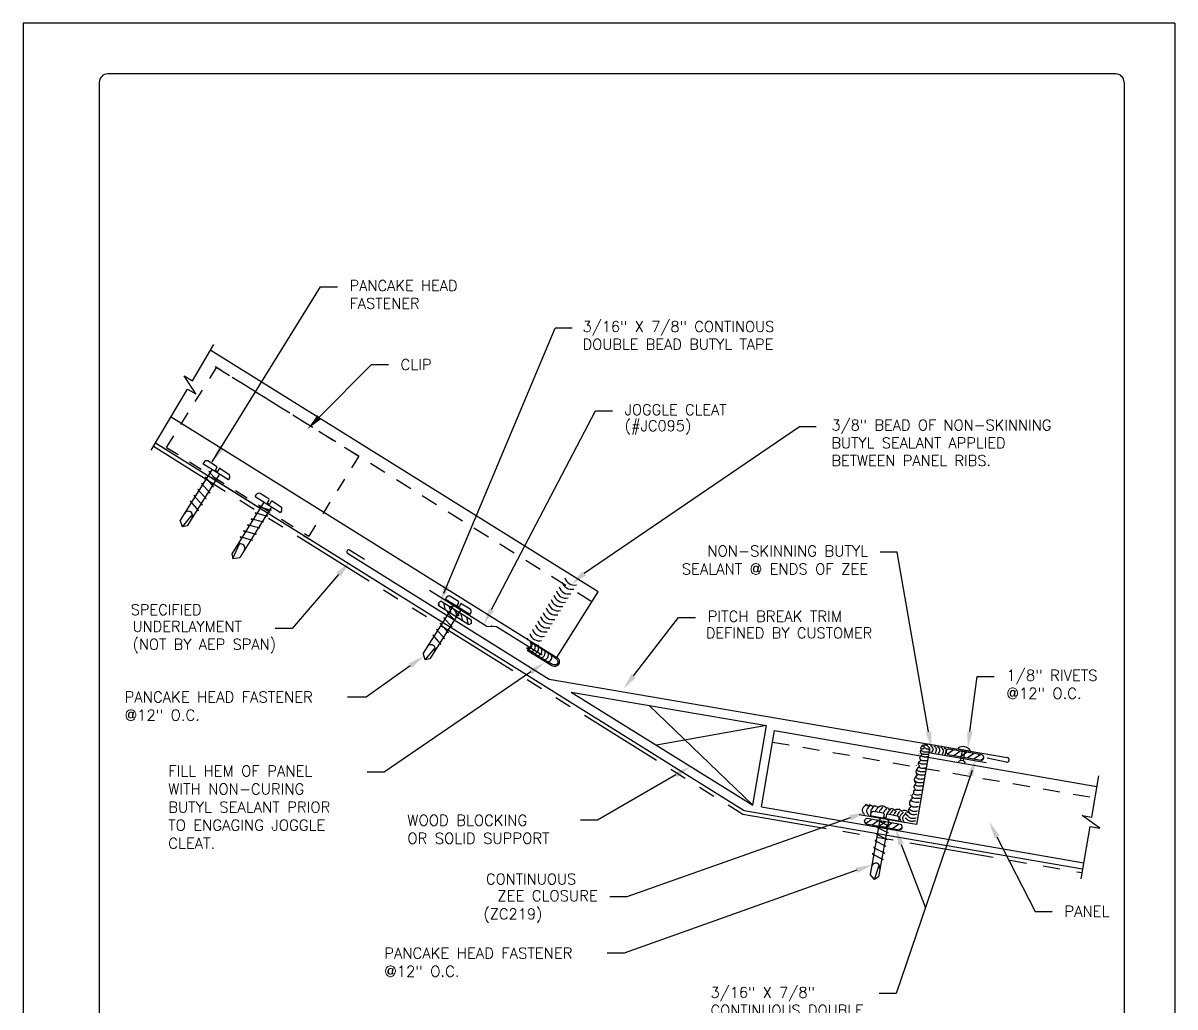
# Model space of a CAD drawing. Extents: x 119.2 to 127.7, y -37.9 to -26.9.
# Drawn here: x 119.23 to 127.73, y -34.18 to -26.92 of the extents above; entities that cross this region are included whole.
import ezdxf
from ezdxf import colors
from ezdxf.entities.mleader import LeaderData, LeaderLine
from ezdxf.math import Vec2, Vec3

# ---------------------------------------------------------------- set-up
doc = ezdxf.new("R2010")
doc.units = 0
doc.header["$LTSCALE"] = 0.5
doc.header["$MEASUREMENT"] = 0
doc.linetypes.add('HIDDEN', pattern=[0.375, 0.25, -0.125])
doc.linetypes.add('PHANTOM', pattern=[2.5, 1.25, -0.25, 0.25, -0.25, 0.25, -0.25])
doc.layers.get('0').update_dxf_attribs({"linetype": 'CONTINUOUS'})
for name, color, linetype in [('BORDER', 9, 'CONTINUOUS'), ('DIM', 4, 'CONTINUOUS'), ('DWG', 2, 'CONTINUOUS')]:
    doc.layers.add(name, color=color, linetype=linetype)
doc.styles.get("Standard").update_dxf_attribs({"font": 'romans.shx'})

msp = doc.modelspace()

# ---------------------------------------------------------------- linework, layer by layer
at = {"color": 5}
msp.add_solid([(126.198, -32.4598), (126.2576, -32.348), (126.2375, -32.4731)], dxfattribs=at)
at = {"layer": 'BORDER'}
for p, q in [((127.7276, -26.916), (119.2276, -26.916)), ((119.2276, -26.916), (119.2276, -37.916)), ((127.7276, -26.916), (127.7276, -37.916)), ((119.7901, -27.3535), (119.7901, -37.4785)), ((127.2901, -27.291), (119.8526, -27.291)), ((127.3526, -27.3535), (127.3526, -37.4785))]:
    msp.add_line(p, q, dxfattribs=at)
for centre, start, end in [((119.8526, -27.3535), 90, 180), ((127.2901, -27.3535), 0, 90)]:
    msp.add_arc(centre, 0.0625, start, end, dxfattribs=at)
at = {"layer": 'DIM', "color": 5, "linetype": 'ByBlock', "lineweight": -2}
for p, q in [((121.4224, -28.8618), (121.5474, -28.8618)), ((123.2788, -29.1672), (123.1538, -29.1672)), ((123.4519, -29.7777), (123.5769, -29.7777)), ((124.9562, -29.8924), (125.0812, -29.8924)), ((121.2142, -31.3825), (121.0892, -31.3825)), ((125.6704, -34.0773), (125.5454, -34.0773))]:
    msp.add_line(p, q, dxfattribs=at)
for points in [[(120.6222, -30.1536), (121.4224, -28.8618)], [(122.3326, -31.1216), (123.1538, -29.1672)], [(122.6848, -31.2439), (123.4519, -29.7777)], [(123.3679, -30.9762), (124.9562, -29.8924)], [(121.5563, -30.9854), (121.2142, -31.3825)], [(125.7076, -32.9763), (125.8863, -33.4435)]]:
    msp.add_lwpolyline(points, dxfattribs=at)
at = {"layer": 'DIM', "color": 5}
msp.add_lwpolyline([(126.2311, -32.4315), (125.6704, -34.0773)], dxfattribs=at)
for points in [[(120.7048, -30.0668), (120.6194, -30.1604), (120.6699, -30.0441)], [(121.5405, -30.9718), (121.6379, -30.8907), (121.5721, -30.999)], [(123.3818, -30.9917), (123.2751, -31.06), (123.3539, -30.9608)], [(122.3721, -31.0779), (122.3094, -31.1881), (122.333, -31.0636)], [(122.7032, -31.2535), (122.6271, -31.3548), (122.6663, -31.2343)], [(125.688, -32.9834), (125.6652, -32.8588), (125.7272, -32.9693)]]:
    msp.add_solid(points, dxfattribs=at)
at = {"layer": 'DWG', "color": 46}
for p, q in [((120.4781, -29.5552), (120.6345, -29.2891)), ((120.5035, -29.6529), (120.4166, -29.519)), ((120.4166, -29.519), (120.4781, -29.5552)), ((120.1728, -30.0677), (120.4419, -29.6167)), ((120.4419, -29.6167), (120.5035, -29.6529)), ((120.2056, -30.0127), (124.549, -32.7258)), ((120.5616, -30.1578), (120.5549, -30.1685)), ((120.7432, -30.2861), (120.5549, -30.1685)), ((120.6553, -30.1871), (120.591, -30.147)), ((120.6202, -30.2118), (120.3877, -30.5839)), ((120.6761, -30.2457), (120.4385, -30.626)), ((120.5984, -30.2239), (120.6612, -30.2949)), ((120.6103, -30.2276), (120.5984, -30.2239)), ((120.6202, -30.2118), (120.6214, -30.21)), ((120.6573, -30.1957), (120.6443, -30.2166)), ((120.6607, -30.2269), (120.6443, -30.2166)), ((120.6739, -30.2057), (120.6607, -30.2269)), ((120.6761, -30.2457), (120.6768, -30.2446)), ((120.6825, -30.2037), (120.7467, -30.2438)), ((120.545, -30.3131), (120.6078, -30.3841)), ((120.555, -30.3162), (120.545, -30.3131)), ((120.5704, -30.2677), (120.6332, -30.3387)), ((120.5829, -30.2716), (120.5704, -30.2677)), ((120.969, -30.4937), (120.6145, -30.2696)), ((120.6332, -30.3387), (120.6205, -30.3347)), ((120.6607, -30.2958), (120.6474, -30.2917)), ((120.7432, -30.2861), (120.7499, -30.275)), ((120.4879, -30.4012), (120.552, -30.4737)), ((120.4996, -30.4049), (120.4879, -30.4012)), ((120.5168, -30.3567), (120.5796, -30.4277)), ((120.5276, -30.3601), (120.5168, -30.3567)), ((120.5796, -30.4277), (120.5652, -30.4232)), ((120.6078, -30.3841), (120.5926, -30.3793)), ((120.9398, -30.4089), (120.9468, -30.398)), ((120.9398, -30.4089), (121.1281, -30.5266)), ((121.0405, -30.4273), (120.9763, -30.3872)), ((120.4597, -30.4448), (120.5225, -30.5158)), ((120.4729, -30.4489), (120.4597, -30.4448)), ((120.5225, -30.5158), (120.5108, -30.5107)), ((120.552, -30.4737), (120.5366, -30.4689)), ((121.0055, -30.4515), (120.768, -30.8318)), ((121.0605, -30.4868), (120.828, -30.859)), ((120.9672, -30.4874), (120.9768, -30.4975)), ((121.0591, -30.5118), (120.9678, -30.4865)), ((121.0055, -30.4515), (121.0062, -30.4504)), ((121.0424, -30.436), (121.0292, -30.4571)), ((121.0292, -30.4571), (121.0456, -30.4674)), ((121.0587, -30.4464), (121.0456, -30.4674)), ((121.0506, -30.5027), (121.0591, -30.5118)), ((121.0605, -30.4868), (121.0616, -30.485)), ((121.0673, -30.4446), (121.1316, -30.4847)), ((120.4034, -30.6336), (120.3877, -30.5839)), ((120.4034, -30.6336), (120.4785, -30.5435)), ((121.0025, -30.5989), (120.9111, -30.5736)), ((120.9111, -30.5736), (120.9221, -30.5852)), ((121.0321, -30.5561), (120.9407, -30.5308)), ((120.9407, -30.5308), (120.9499, -30.5405)), ((120.9953, -30.5912), (121.0025, -30.5989)), ((121.0231, -30.5466), (121.0321, -30.5561)), ((121.1348, -30.5159), (121.1281, -30.5266)), ((120.4385, -30.626), (120.4034, -30.6336)), ((120.9483, -30.6888), (120.8551, -30.663)), ((120.8551, -30.663), (120.8661, -30.6747)), ((120.9757, -30.6434), (120.8843, -30.6181)), ((120.8843, -30.6181), (120.8946, -30.629)), ((120.9399, -30.6799), (120.9483, -30.6888)), ((120.9679, -30.6351), (120.9757, -30.6434)), ((120.7765, -30.8667), (120.8246, -30.7597)), ((120.9215, -30.7333), (120.8301, -30.708)), ((120.8301, -30.708), (120.8398, -30.7163)), ((120.912, -30.7233), (120.9215, -30.7333)), ((121.2978, -30.6982), (121.3454, -30.7278)), ((120.768, -30.8318), (120.7765, -30.8667)), ((120.7765, -30.8667), (120.828, -30.859)), ((122.3018, -31.2212), (122.2953, -31.1929)), ((122.3194, -31.1859), (122.5313, -31.3183)), ((122.3446, -31.248), (122.3322, -31.1938)), ((122.3496, -31.156), (122.3432, -31.1663)), ((122.5242, -31.2802), (122.3432, -31.1663)), ((122.4398, -31.1846), (122.378, -31.1457)), ((122.4418, -31.1929), (122.4291, -31.213)), ((122.406, -31.2082), (122.1807, -31.566)), ((122.4596, -31.2411), (122.2295, -31.6067)), ((122.5105, -31.3516), (122.2986, -31.2192)), ((122.3578, -31.2619), (122.4181, -31.3306)), ((122.3698, -31.2657), (122.3578, -31.2619)), ((122.3875, -31.2747), (122.375, -31.2206)), ((122.3849, -31.2199), (122.4452, -31.2885)), ((122.3964, -31.2235), (122.3849, -31.2199)), ((122.406, -31.2082), (122.4071, -31.2065)), ((122.4303, -31.3015), (122.4178, -31.2474)), ((122.4449, -31.2229), (122.4291, -31.213)), ((122.4577, -31.2026), (122.4449, -31.2229)), ((122.4596, -31.2411), (122.4603, -31.24)), ((122.4731, -31.3282), (122.4606, -31.2741)), ((122.466, -31.2006), (122.5277, -31.2395)), ((122.5242, -31.2802), (122.5307, -31.2696)), ((122.3058, -31.3475), (122.3661, -31.4161)), ((122.3162, -31.3508), (122.3058, -31.3475)), ((122.3332, -31.3056), (122.3934, -31.3742)), ((122.3428, -31.3086), (122.3332, -31.3056)), ((122.4181, -31.3306), (122.4058, -31.3267)), ((122.4446, -31.2893), (122.4318, -31.2853)), ((122.5154, -31.353), (122.5034, -31.3009)), ((122.2505, -31.4322), (122.3108, -31.5008)), ((122.2632, -31.4362), (122.2505, -31.4322)), ((122.2779, -31.3903), (122.3393, -31.4603)), ((122.2891, -31.3939), (122.2779, -31.3903)), ((122.3661, -31.4161), (122.3522, -31.4117)), ((122.3934, -31.3742), (122.3788, -31.3696)), ((122.1956, -31.6139), (122.2683, -31.5273)), ((122.3108, -31.5008), (122.2996, -31.4959)), ((122.3393, -31.4603), (122.3246, -31.4557)), ((122.1956, -31.6139), (122.1807, -31.566)), ((122.2295, -31.6067), (122.1956, -31.6139)), ((124.6119, -32.6876), (123.8451, -31.9501)), ((124.7133, -32.0984), (123.9007, -32.2441)), ((125.8576, -32.2851), (125.8538, -32.2821)), ((125.8617, -32.2882), (125.8576, -32.2851)), ((125.8661, -32.291), (125.8617, -32.2882)), ((125.8708, -32.2934), (125.8661, -32.291)), ((125.8755, -32.2951), (125.8708, -32.2934)), ((125.8803, -32.2963), (125.8755, -32.2951)), ((125.8854, -32.2969), (125.8803, -32.2963)), ((125.8907, -32.2971), (125.8854, -32.2969)), ((125.8963, -32.2969), (125.8907, -32.2971)), ((125.9023, -32.2964), (125.8963, -32.2969)), ((125.9087, -32.2957), (125.9023, -32.2964)), ((125.9156, -32.2949), (125.9087, -32.2957)), ((126.0472, -32.3097), (126.091, -32.279)), ((126.3047, -32.3167), (126.0586, -32.2733)), ((126.0952, -32.3197), (126.1407, -32.2878)), ((126.1302, -32.2634), (126.1287, -32.2719)), ((126.1287, -32.2719), (126.2135, -32.2862)), ((126.1449, -32.3284), (126.1904, -32.2966)), ((126.1478, -32.3546), (126.1603, -32.2803)), ((126.1679, -32.358), (126.1804, -32.2836)), ((126.2149, -32.2777), (126.2135, -32.2862)), ((125.8388, -32.3735), (125.8377, -32.3726)), ((125.8394, -32.31), (125.8385, -32.3091)), ((125.8429, -32.3766), (125.8388, -32.3735)), ((125.8474, -32.3794), (125.8429, -32.3766)), ((125.852, -32.3818), (125.8474, -32.3794)), ((125.8527, -32.3545), (125.8493, -32.3522)), ((125.8567, -32.3835), (125.852, -32.3818)), ((125.8574, -32.3568), (125.8527, -32.3545)), ((125.8547, -32.3232), (125.8532, -32.3221)), ((125.8591, -32.326), (125.8547, -32.3232)), ((125.8587, -32.3073), (125.8552, -32.3051)), ((125.8616, -32.3847), (125.8567, -32.3835)), ((125.8621, -32.3586), (125.8574, -32.3568)), ((125.8633, -32.3096), (125.8587, -32.3073)), ((125.8638, -32.3284), (125.8591, -32.326)), ((125.8666, -32.3853), (125.8616, -32.3847)), ((125.8669, -32.3597), (125.8621, -32.3586)), ((125.868, -32.3114), (125.8633, -32.3096)), ((125.8685, -32.3301), (125.8638, -32.3284)), ((125.872, -32.3604), (125.8669, -32.3597)), ((125.8729, -32.3126), (125.868, -32.3114)), ((125.8733, -32.3313), (125.8685, -32.3301)), ((125.8773, -32.3606), (125.872, -32.3604)), ((125.8779, -32.3132), (125.8729, -32.3126)), ((125.8784, -32.3319), (125.8733, -32.3313)), ((125.8829, -32.3604), (125.8773, -32.3606)), ((125.8835, -32.3848), (125.8775, -32.3853)), ((125.8832, -32.3134), (125.8779, -32.3132)), ((125.8837, -32.3321), (125.8784, -32.3319)), ((125.8889, -32.3599), (125.8829, -32.3604)), ((125.8888, -32.3132), (125.8832, -32.3134)), ((125.8899, -32.3841), (125.8835, -32.3848)), ((125.8893, -32.3319), (125.8837, -32.3321)), ((125.8948, -32.3127), (125.8888, -32.3132)), ((125.8953, -32.3592), (125.8889, -32.3599)), ((125.8952, -32.3314), (125.8893, -32.3319)), ((125.8968, -32.3833), (125.8899, -32.3841)), ((125.9012, -32.312), (125.8948, -32.3127)), ((125.9017, -32.3307), (125.8952, -32.3314)), ((125.9022, -32.3584), (125.8953, -32.3592)), ((125.9081, -32.3112), (125.9012, -32.312)), ((125.9086, -32.3299), (125.9017, -32.3307)), ((126.0518, -32.312), (126.2978, -32.3554)), ((126.1297, -32.3656), (126.1478, -32.3546)), ((126.1478, -32.3546), (126.1679, -32.358)), ((126.1813, -32.3743), (126.1679, -32.358)), ((126.1947, -32.3372), (126.2402, -32.3054)), ((126.2444, -32.346), (126.2899, -32.3141)), ((126.2941, -32.3548), (126.3179, -32.3381)), ((125.8242, -32.4543), (125.8203, -32.4511)), ((125.8213, -32.3935), (125.8205, -32.3926)), ((125.8267, -32.4297), (125.823, -32.4267)), ((125.8284, -32.4574), (125.8242, -32.4543)), ((125.8308, -32.4328), (125.8267, -32.4297)), ((125.8329, -32.4603), (125.8284, -32.4574)), ((125.8353, -32.4356), (125.8308, -32.4328)), ((125.8375, -32.4626), (125.8329, -32.4603)), ((125.8399, -32.4379), (125.8353, -32.4356)), ((125.8411, -32.4095), (125.8367, -32.4067)), ((125.8423, -32.4644), (125.8375, -32.4626)), ((125.8446, -32.4397), (125.8399, -32.4379)), ((125.8458, -32.4119), (125.8411, -32.4095)), ((125.8471, -32.4656), (125.8423, -32.4644)), ((125.8495, -32.4408), (125.8446, -32.4397)), ((125.8505, -32.4137), (125.8458, -32.4119)), ((125.8521, -32.4662), (125.8471, -32.4656)), ((125.8546, -32.4415), (125.8495, -32.4408)), ((125.8553, -32.4148), (125.8505, -32.4137)), ((125.8572, -32.4664), (125.8521, -32.4662)), ((125.86, -32.4417), (125.8546, -32.4415)), ((125.8604, -32.4154), (125.8553, -32.4148)), ((125.8627, -32.4662), (125.8572, -32.4664)), ((125.8657, -32.4415), (125.86, -32.4417)), ((125.8657, -32.4156), (125.8604, -32.4154)), ((125.8684, -32.4658), (125.8627, -32.4662)), ((125.8713, -32.4154), (125.8657, -32.4156)), ((125.8718, -32.441), (125.8657, -32.4415)), ((125.8719, -32.3855), (125.8666, -32.3853)), ((125.8744, -32.4651), (125.8684, -32.4658)), ((125.8774, -32.415), (125.8713, -32.4154)), ((125.8785, -32.4402), (125.8718, -32.441)), ((125.8775, -32.3853), (125.8719, -32.3855)), ((125.8808, -32.4644), (125.8744, -32.4651)), ((125.8839, -32.4142), (125.8774, -32.415)), ((125.8858, -32.4393), (125.8785, -32.4402)), ((125.8909, -32.4134), (125.8839, -32.4142)), ((125.8122, -32.539), (125.808, -32.5358)), ((125.8121, -32.5105), (125.8083, -32.5073)), ((125.8164, -32.5136), (125.8121, -32.5105)), ((125.8167, -32.5418), (125.8122, -32.539)), ((125.818, -32.4844), (125.8141, -32.4812)), ((125.8208, -32.5165), (125.8164, -32.5136)), ((125.8213, -32.5442), (125.8167, -32.5418)), ((125.8222, -32.4876), (125.818, -32.4844)), ((125.8255, -32.5188), (125.8208, -32.5165)), ((125.8261, -32.5459), (125.8213, -32.5442)), ((125.8267, -32.4904), (125.8222, -32.4876)), ((125.8302, -32.5206), (125.8255, -32.5188)), ((125.8309, -32.5471), (125.8261, -32.5459)), ((125.8313, -32.4928), (125.8267, -32.4904)), ((125.835, -32.5217), (125.8302, -32.5206)), ((125.8359, -32.5477), (125.8309, -32.5471)), ((125.836, -32.4945), (125.8313, -32.4928)), ((125.84, -32.5224), (125.835, -32.5217)), ((125.8411, -32.5479), (125.8359, -32.5477)), ((125.8409, -32.4957), (125.836, -32.4945)), ((125.8453, -32.5226), (125.84, -32.5224)), ((125.8458, -32.4963), (125.8409, -32.4957)), ((125.8465, -32.5478), (125.8411, -32.5479)), ((125.8508, -32.5224), (125.8453, -32.5226)), ((125.851, -32.4965), (125.8458, -32.4963)), ((125.8522, -32.5473), (125.8465, -32.5478)), ((125.8567, -32.5219), (125.8508, -32.5224)), ((125.8565, -32.4964), (125.851, -32.4965)), ((125.8583, -32.5467), (125.8522, -32.5473)), ((125.8623, -32.4959), (125.8565, -32.4964)), ((125.863, -32.5212), (125.8567, -32.5219)), ((125.8648, -32.5459), (125.8583, -32.5467)), ((125.8684, -32.4953), (125.8623, -32.4959)), ((125.8698, -32.5204), (125.863, -32.5212)), ((125.8749, -32.4945), (125.8684, -32.4953)), ((127.1144, -32.7747), (127.1664, -32.4705)), ((125.7754, -32.6158), (125.774, -32.6143)), ((125.7871, -32.5572), (125.7862, -32.5562)), ((125.7918, -32.6301), (125.7876, -32.627)), ((125.7963, -32.6329), (125.7918, -32.6301)), ((125.8009, -32.6353), (125.7963, -32.6329)), ((125.8038, -32.6062), (125.7993, -32.6034)), ((125.8056, -32.6371), (125.8009, -32.6353)), ((125.8085, -32.6086), (125.8038, -32.6062)), ((125.8105, -32.6382), (125.8056, -32.6371)), ((125.8117, -32.5757), (125.807, -32.5733)), ((125.8132, -32.6104), (125.8085, -32.6086)), ((125.8156, -32.6388), (125.8105, -32.6382)), ((125.8164, -32.5774), (125.8117, -32.5757)), ((125.818, -32.6115), (125.8132, -32.6104)), ((125.821, -32.639), (125.8156, -32.6388)), ((125.8213, -32.5786), (125.8164, -32.5774)), ((125.823, -32.6122), (125.818, -32.6115)), ((125.8267, -32.6388), (125.821, -32.639)), ((125.8264, -32.5792), (125.8213, -32.5786)), ((125.8282, -32.6124), (125.823, -32.6122)), ((125.8318, -32.5794), (125.8264, -32.5792)), ((125.8329, -32.6383), (125.8267, -32.6388)), ((125.8337, -32.6122), (125.8282, -32.6124)), ((125.8377, -32.5792), (125.8318, -32.5794)), ((125.8396, -32.6376), (125.8329, -32.6383)), ((125.8394, -32.6117), (125.8337, -32.6122)), ((125.8441, -32.5786), (125.8377, -32.5792)), ((125.8455, -32.6111), (125.8394, -32.6117)), ((125.8468, -32.6367), (125.8396, -32.6376)), ((125.851, -32.5779), (125.8441, -32.5786)), ((125.8521, -32.6103), (125.8455, -32.6111)), ((125.8586, -32.5769), (125.851, -32.5779)), ((125.4201, -32.7191), (125.4197, -32.7227)), ((125.4197, -32.7227), (125.4202, -32.7264)), ((125.4214, -32.7152), (125.4201, -32.7191)), ((125.4237, -32.7108), (125.4214, -32.7152)), ((125.4273, -32.7055), (125.4237, -32.7108)), ((125.4321, -32.6991), (125.4273, -32.7055)), ((125.4383, -32.6913), (125.4321, -32.6991)), ((125.4497, -32.6785), (125.4383, -32.6913)), ((125.4519, -32.7246), (125.4516, -32.7282)), ((125.4532, -32.7207), (125.4519, -32.7246)), ((125.4555, -32.7162), (125.4532, -32.7207)), ((125.4591, -32.711), (125.4555, -32.7162)), ((125.4639, -32.7046), (125.4591, -32.711)), ((125.4702, -32.6967), (125.4639, -32.7046)), ((125.4779, -32.6872), (125.4702, -32.6967)), ((125.4847, -32.7235), (125.4834, -32.7274)), ((125.4871, -32.7191), (125.4847, -32.7235)), ((125.4906, -32.7138), (125.4871, -32.7191)), ((125.4954, -32.7074), (125.4906, -32.7138)), ((125.5017, -32.6996), (125.4954, -32.7074)), ((125.5094, -32.69), (125.5017, -32.6996)), ((125.5226, -32.7218), (125.519, -32.727)), ((125.5274, -32.7154), (125.5226, -32.7218)), ((125.5336, -32.7075), (125.5274, -32.7154)), ((125.5414, -32.698), (125.5336, -32.7075)), ((125.5552, -32.7204), (125.5504, -32.7268)), ((125.5615, -32.7125), (125.5552, -32.7204)), ((125.5692, -32.703), (125.5615, -32.7125)), ((125.5914, -32.722), (125.5852, -32.7298)), ((125.5992, -32.7125), (125.5914, -32.722)), ((125.626, -32.7197), (125.6182, -32.7293)), ((125.6467, -32.7236), (125.6401, -32.7317)), ((125.7674, -32.7144), (125.7656, -32.7125)), ((125.7693, -32.7165), (125.7674, -32.7144)), ((125.7716, -32.7188), (125.7693, -32.7165)), ((125.7741, -32.7213), (125.7716, -32.7188)), ((125.7769, -32.7237), (125.7741, -32.7213)), ((125.78, -32.726), (125.7769, -32.7237)), ((125.7827, -32.6956), (125.7783, -32.6928)), ((125.7878, -32.6596), (125.7787, -32.6538)), ((125.7874, -32.698), (125.7827, -32.6956)), ((125.7921, -32.6998), (125.7874, -32.698)), ((125.797, -32.6635), (125.7878, -32.6596)), ((125.797, -32.7009), (125.7921, -32.6998)), ((125.8062, -32.6658), (125.797, -32.6635)), ((125.8021, -32.7015), (125.797, -32.7009)), ((125.8076, -32.7017), (125.8021, -32.7015)), ((125.8154, -32.6667), (125.8062, -32.6658)), ((125.8134, -32.7015), (125.8076, -32.7017)), ((125.8198, -32.701), (125.8134, -32.7015)), ((125.8243, -32.6666), (125.8154, -32.6667)), ((125.8268, -32.7002), (125.8198, -32.701)), ((125.833, -32.6659), (125.8243, -32.6666)), ((125.8345, -32.6992), (125.8268, -32.7002)), ((125.8413, -32.665), (125.833, -32.6659)), ((124.549, -32.7258), (127.0465, -33.1569)), ((125.4202, -32.7264), (125.4214, -32.7304)), ((125.4214, -32.7304), (125.4231, -32.7346)), ((125.4231, -32.7346), (125.4253, -32.7389)), ((125.4253, -32.7389), (125.4276, -32.7431)), ((125.4276, -32.7431), (125.4301, -32.7471)), ((125.4301, -32.7471), (125.4325, -32.7507)), ((125.4325, -32.7507), (125.4346, -32.7539)), ((125.4346, -32.7539), (125.4364, -32.7564)), ((125.4451, -32.8225), (125.489, -32.7918)), ((125.4516, -32.7282), (125.452, -32.7319)), ((125.452, -32.7319), (125.4532, -32.7359)), ((125.4532, -32.7359), (125.4549, -32.7401)), ((125.4549, -32.7401), (125.4571, -32.7443)), ((125.7026, -32.8296), (125.4565, -32.7861)), ((125.4571, -32.7443), (125.4594, -32.7485)), ((125.4594, -32.7485), (125.4619, -32.7525)), ((125.4619, -32.7525), (125.4643, -32.7562)), ((125.4643, -32.7562), (125.4664, -32.7593)), ((125.4664, -32.7593), (125.4682, -32.7618)), ((125.5535, -32.7815), (125.4786, -33.1976)), ((125.4817, -32.7542), (125.4795, -32.7661)), ((125.69, -32.804), (125.4795, -32.7661)), ((125.4834, -32.7274), (125.4831, -32.7311)), ((125.4831, -32.7311), (125.4835, -32.7348)), ((125.4835, -32.7348), (125.4847, -32.7387)), ((125.4847, -32.7387), (125.4865, -32.7429)), ((125.4932, -32.8325), (125.5387, -32.8006)), ((125.576, -32.7469), (125.5041, -32.734)), ((125.5167, -32.7315), (125.5154, -32.7353)), ((125.519, -32.727), (125.5167, -32.7315)), ((125.5503, -32.7992), (125.5383, -32.8002)), ((125.5383, -32.8002), (125.6199, -32.8412)), ((125.6155, -32.7919), (125.5391, -33.217)), ((125.5429, -32.8412), (125.5884, -32.8094)), ((125.5445, -32.7365), (125.5432, -32.7404)), ((125.5469, -32.732), (125.5445, -32.7365)), ((125.5504, -32.7268), (125.5469, -32.732)), ((125.5535, -32.7815), (125.5538, -32.7795)), ((125.5768, -32.7415), (125.5744, -32.746)), ((125.5809, -32.7538), (125.5767, -32.7772)), ((125.5951, -32.7805), (125.5767, -32.7772)), ((125.5803, -32.7363), (125.5768, -32.7415)), ((125.5783, -32.7696), (125.5807, -32.7738)), ((125.5852, -32.7298), (125.5803, -32.7363)), ((125.5807, -32.7738), (125.5831, -32.7778)), ((125.5993, -32.7569), (125.5951, -32.7805)), ((125.6036, -32.7488), (125.6013, -32.7532)), ((125.6072, -32.7435), (125.6036, -32.7488)), ((125.6062, -32.752), (125.6781, -32.7649)), ((125.612, -32.7371), (125.6072, -32.7435)), ((125.6182, -32.7293), (125.612, -32.7371)), ((125.6124, -32.7887), (125.6145, -32.7919)), ((125.6145, -32.7919), (125.6163, -32.7944)), ((125.6155, -32.7919), (125.6158, -32.7906)), ((125.6253, -32.753), (125.6242, -32.7567)), ((125.6274, -32.7489), (125.6253, -32.753)), ((125.6306, -32.7441), (125.6274, -32.7489)), ((125.6348, -32.7385), (125.6306, -32.7441)), ((125.6401, -32.7317), (125.6348, -32.7385)), ((125.6416, -32.7955), (125.6448, -32.8)), ((125.6521, -32.7548), (125.6499, -32.759)), ((125.6554, -32.7499), (125.6521, -32.7548)), ((125.6597, -32.744), (125.6554, -32.7499)), ((125.6654, -32.7369), (125.6597, -32.744)), ((125.6723, -32.7284), (125.6654, -32.7369)), ((125.6655, -32.8006), (125.6684, -32.8047)), ((125.6768, -32.7607), (125.6745, -32.765)), ((125.6802, -32.7556), (125.6768, -32.7607)), ((125.6847, -32.7495), (125.6802, -32.7556)), ((125.6906, -32.7421), (125.6847, -32.7495)), ((125.6894, -32.8057), (125.6919, -32.8093)), ((125.69, -32.804), (125.6921, -32.7916)), ((125.698, -32.7331), (125.6906, -32.7421)), ((125.6959, -32.7756), (125.6956, -32.7793)), ((125.6956, -32.7793), (125.6961, -32.783)), ((125.6973, -32.7717), (125.6959, -32.7756)), ((125.6961, -32.783), (125.6973, -32.7869)), ((125.6996, -32.7672), (125.6973, -32.7717)), ((125.6973, -32.7869), (125.699, -32.7911)), ((125.699, -32.7911), (125.7011, -32.7954)), ((125.7032, -32.7619), (125.6996, -32.7672)), ((125.7011, -32.7954), (125.7035, -32.7997)), ((125.7081, -32.7554), (125.7032, -32.7619)), ((125.7035, -32.7997), (125.706, -32.8037)), ((125.706, -32.8037), (125.7085, -32.8074)), ((125.7145, -32.7474), (125.7081, -32.7554)), ((125.7085, -32.8074), (125.7107, -32.8107)), ((125.7224, -32.7377), (125.7145, -32.7474)), ((125.7178, -32.7805), (125.7175, -32.7841)), ((125.7175, -32.7841), (125.7179, -32.7878)), ((125.7192, -32.7765), (125.7178, -32.7805)), ((125.7179, -32.7878), (125.7191, -32.7918)), ((125.7191, -32.7918), (125.7208, -32.796)), ((125.7216, -32.772), (125.7192, -32.7765)), ((125.7208, -32.796), (125.723, -32.8003)), ((125.7252, -32.7666), (125.7216, -32.772)), ((125.723, -32.8003), (125.7253, -32.8045)), ((125.7302, -32.76), (125.7252, -32.7666)), ((125.7253, -32.8045), (125.7278, -32.8084)), ((125.7278, -32.8084), (125.7301, -32.812)), ((125.7367, -32.7518), (125.7302, -32.76)), ((125.7449, -32.7418), (125.7367, -32.7518)), ((125.7406, -32.7833), (125.739, -32.7816)), ((125.7428, -32.7856), (125.7406, -32.7833)), ((125.7458, -32.7885), (125.7428, -32.7856)), ((125.7466, -32.7567), (125.7447, -32.7546)), ((125.7492, -32.7916), (125.7458, -32.7885)), ((125.7482, -32.7584), (125.7466, -32.7567)), ((125.7496, -32.7599), (125.7482, -32.7584)), ((125.7531, -32.7948), (125.7492, -32.7916)), ((125.7508, -32.7612), (125.7496, -32.7599)), ((125.752, -32.7625), (125.7508, -32.7612)), ((125.7532, -32.7638), (125.752, -32.7625)), ((125.7573, -32.798), (125.7531, -32.7948)), ((125.7545, -32.7652), (125.7532, -32.7638)), ((125.7561, -32.7669), (125.7545, -32.7652)), ((125.7579, -32.7689), (125.7561, -32.7669)), ((125.7618, -32.8008), (125.7573, -32.798)), ((125.7601, -32.7711), (125.7579, -32.7689)), ((125.7611, -32.739), (125.7595, -32.7373)), ((125.7626, -32.7734), (125.7601, -32.7711)), ((125.763, -32.741), (125.7611, -32.739)), ((125.7664, -32.8032), (125.7618, -32.8008)), ((125.7653, -32.7758), (125.7626, -32.7734)), ((125.7652, -32.7433), (125.763, -32.741)), ((125.7677, -32.7457), (125.7652, -32.7433)), ((125.7683, -32.7781), (125.7653, -32.7758)), ((125.7711, -32.805), (125.7664, -32.8032)), ((125.7705, -32.7481), (125.7677, -32.7457)), ((125.7716, -32.7803), (125.7683, -32.7781)), ((125.7735, -32.7504), (125.7705, -32.7481)), ((125.776, -32.8061), (125.7711, -32.805)), ((125.7752, -32.7822), (125.7716, -32.7803)), ((125.7768, -32.7525), (125.7735, -32.7504)), ((125.779, -32.7837), (125.7752, -32.7822)), ((125.7812, -32.8067), (125.776, -32.8061)), ((125.7804, -32.7544), (125.7768, -32.7525)), ((125.7831, -32.7847), (125.779, -32.7837)), ((125.7833, -32.7282), (125.78, -32.726)), ((125.7842, -32.7559), (125.7804, -32.7544)), ((125.7866, -32.8069), (125.7812, -32.8067)), ((125.7874, -32.7853), (125.7831, -32.7847)), ((125.7869, -32.7301), (125.7833, -32.7282)), ((125.7882, -32.7569), (125.7842, -32.7559)), ((125.7925, -32.8067), (125.7866, -32.8069)), ((125.7907, -32.7316), (125.7869, -32.7301)), ((125.7919, -32.7856), (125.7874, -32.7853)), ((125.7926, -32.7576), (125.7882, -32.7569)), ((125.7947, -32.7326), (125.7907, -32.7316)), ((125.7967, -32.7856), (125.7919, -32.7856)), ((125.799, -32.8061), (125.7925, -32.8067)), ((125.7971, -32.7579), (125.7926, -32.7576)), ((125.799, -32.7333), (125.7947, -32.7326)), ((125.8017, -32.7853), (125.7967, -32.7856)), ((125.8019, -32.7578), (125.7971, -32.7579)), ((125.8035, -32.7336), (125.799, -32.7333)), ((125.806, -32.8054), (125.799, -32.8061)), ((125.8069, -32.7848), (125.8017, -32.7853)), ((125.8069, -32.7575), (125.8019, -32.7578)), ((125.8082, -32.7335), (125.8035, -32.7336)), ((125.8138, -32.8044), (125.806, -32.8054)), ((125.8122, -32.7571), (125.8069, -32.7575)), ((125.8123, -32.7842), (125.8069, -32.7848)), ((125.813, -32.7333), (125.8082, -32.7335)), ((125.8177, -32.7565), (125.8122, -32.7571)), ((125.8179, -32.7836), (125.8123, -32.7842)), ((125.818, -32.7329), (125.813, -32.7333)), ((125.8234, -32.7558), (125.8177, -32.7565)), ((125.823, -32.7323), (125.818, -32.7329)), ((125.8281, -32.7317), (125.823, -32.7323)), ((127.1727, -32.8571), (127.044, -32.7627)), ((127.044, -32.7627), (127.1144, -32.7747)), ((125.4497, -32.8248), (125.6958, -32.8682)), ((125.5415, -32.8484), (125.5289, -32.8493)), ((125.5289, -32.8493), (125.6105, -32.8904)), ((125.5926, -32.85), (125.6381, -32.8182)), ((125.6105, -32.8904), (125.5976, -32.8914)), ((125.6197, -32.8422), (125.6063, -32.8432)), ((125.6423, -32.8588), (125.6878, -32.8269)), ((125.692, -32.8676), (125.7159, -32.8509)), ((125.7107, -32.8107), (125.7126, -32.8134)), ((125.7301, -32.812), (125.7323, -32.8152)), ((125.7323, -32.8152), (125.734, -32.8176)), ((127.0362, -33.2317), (127.1024, -32.8451)), ((127.1024, -32.8451), (127.1727, -32.8571)), ((125.5236, -32.9473), (125.5128, -32.9481)), ((125.5128, -32.9481), (125.5943, -32.9892)), ((125.5325, -32.8982), (125.5224, -32.899)), ((125.5224, -32.899), (125.604, -32.9401)), ((125.604, -32.9401), (125.5887, -32.9413)), ((125.5065, -33.0464), (125.4932, -33.0474)), ((125.4932, -33.0474), (125.5748, -33.0885)), ((125.5146, -32.9974), (125.5029, -32.9983)), ((125.5029, -32.9983), (125.5861, -33.0402)), ((125.5861, -33.0402), (125.5707, -33.0414)), ((125.5943, -32.9892), (125.5799, -32.9903)), ((125.5104, -33.2364), (125.5453, -33.1289)), ((125.5748, -33.0885), (125.5626, -33.0881)), ((125.5104, -33.2364), (125.4786, -33.1976)), ((125.5391, -33.217), (125.5104, -33.2364))]:
    msp.add_line(p, q, dxfattribs=at)
at = {"layer": 'DWG', "color": 46, "linetype": 'HIDDEN'}
for p, q in [((123.425, -31.1857), (120.5685, -29.4046)), ((124.7588, -32.2214), (127.1369, -32.6326))]:
    msp.add_line(p, q, dxfattribs=at)
at = {"layer": 'DWG', "linetype": 'ByBlock'}
for p, q in [((123.4703, -31.1131), (120.6137, -29.332)), ((120.3196, -29.8217), (123.1676, -31.5975)), ((123.1676, -31.5975), (123.4703, -31.1131))]:
    msp.add_line(p, q, dxfattribs=at)
at = {"layer": 'DWG', "color": 46, "linetype": 'HIDDEN', "ltscale": 0.5}
for p, q in [((120.287, -30.0478), (120.6556, -29.4578)), ((121.7046, -30.1131), (120.6556, -29.4578)), ((120.287, -30.0478), (121.336, -30.7031)), ((121.7046, -30.1131), (121.336, -30.7031))]:
    msp.add_line(p, q, dxfattribs=at)
at = {"layer": 'DWG', "linetype": 'PHANTOM'}
for p, q in [((120.1901, -30.0388), (124.5388, -32.7525)), ((124.5388, -32.7525), (127.0417, -33.1846))]:
    msp.add_line(p, q, dxfattribs=at)
at = {"layer": 'DWG'}
for p, q in [((121.6225, -30.8282), (123.1105, -31.758)), ((121.7464, -30.874), (121.6367, -30.8055)), ((122.2257, -31.1009), (122.6495, -31.3658)), ((122.6495, -31.3658), (122.7208, -31.3683)), ((122.7208, -31.3683), (123.0538, -31.5763)), ((123.1105, -31.758), (126.4901, -32.3351)), ((123.2727, -31.8524), (124.6119, -32.6876)), ((123.2727, -31.8524), (124.7133, -32.0984)), ((124.6119, -32.6876), (124.7133, -32.0984)), ((124.6764, -32.7004), (124.7733, -32.1371)), ((124.7733, -32.1371), (127.1511, -32.5487)), ((125.9126, -32.3015), (125.8206, -32.8309)), ((126.3348, -32.3751), (125.9126, -32.3015)), ((126.4829, -32.3701), (126.343, -32.3414)), ((124.6764, -32.7004), (127.0542, -33.1116)), ((125.8206, -32.8309), (125.3986, -32.7573))]:
    msp.add_line(p, q, dxfattribs=at)
at = {"layer": 'DWG', "linetype": 'ByBlock'}
msp.add_lwpolyline([(123.1676, -31.5975, -1.008675), (123.1298, -31.658), (122.9484, -31.5447)], format="xyb", dxfattribs=at)
at = {"layer": 'DWG', "color": 46}
for points in [[(125.4475, -32.6809, -0.290356), (125.4586, -32.6921, -0.520567), (125.4953, -32.698, -0.520567), (125.5359, -32.707, -0.520567), (125.5957, -32.7067, -0.520567), (125.6172, -32.7197, -0.520567), (125.6584, -32.7266, -0.520567), (125.711, -32.7325, -0.520567), (125.7544, -32.7398, -0.520567), (125.7702, -32.7468, -0.520567), (125.782, -32.6971, -0.520567), (125.7921, -32.6348, -0.520567), (125.8038, -32.5995, -0.520567), (125.812, -32.5721, -0.520567), (125.8171, -32.5283, -0.520567), (125.8286, -32.4667, -0.520567), (125.8449, -32.4032, -0.520567), (125.8522, -32.3563, -0.520567), (125.862, -32.3162, -0.278795), (125.852, -32.2804, -0.278795)], [(125.855, -32.2725, -0.520567), (125.8579, -32.2548, -0.520567), (125.8788, -32.2438, -0.520567), (125.8964, -32.2397, -0.310724), (125.9185, -32.2381, -0.006889), (126.0075, -32.2528, -0.455763), (126.0275, -32.27, -1.001123), (126.0337, -32.2892, -0.520567), (126.0316, -32.3048, -0.520567), (126.0259, -32.3196)], [(125.9137, -32.3024, 0.520567), (125.9166, -32.285, 0.520567), (125.8972, -32.2751, 0.520567), (125.8684, -32.2727, 0.520567), (125.8519, -32.2822)]]:
    msp.add_lwpolyline(points, format="xyb", dxfattribs=at)
for centre, radius, start, end in [((120.5834, -30.1718), 0.026, 73.03823, 147.26517), ((120.652, -30.1925), 0.00623, 328.74448, 58.74448), ((120.6792, -30.209), 0.00623, 58.74448, 148.74448), ((120.7277, -30.2615), 0.026, 328.74448, 42.97141), ((120.9687, -30.412), 0.026, 73.03823, 147.26517), ((121.0371, -30.4326), 0.00623, 327.26517, 57.26517), ((121.0639, -30.4498), 0.00623, 57.26517, 147.26517), ((121.1125, -30.5024), 0.026, 328.74448, 42.97141), ((120.4467, -30.5512), 0.0327, 327.07973, 150.27772), ((120.8316, -30.7916), 0.0327, 325.73193, 148.92992), ((122.3116, -31.2042), 0.0199, 67.00296, 228.99704), ((122.3706, -31.1696), 0.025, 72.84056, 147.06749), ((122.4367, -31.1897), 0.00601, 328.54681, 58.54681), ((122.411, -31.2047), 0.0104, 248.19713, 248.28598), ((122.4628, -31.2057), 0.00601, 58.54681, 148.54681), ((122.5094, -31.2565), 0.025, 328.54681, 42.77374), ((122.5183, -31.3333), 0.0199, 247.00296, 48.99704), ((122.2377, -31.5346), 0.0315, 326.88205, 150.08004), ((122.956, -31.5073), 0.0275, 261.1576, 34.8424), ((122.9768, -31.5204), 0.0312, 266.27205, 29.98111), ((122.9986, -31.534), 0.0338, 268.78146, 27.21908), ((123.0223, -31.5487), 0.0343, 269.23537, 26.76463), ((123.0463, -31.5638), 0.0343, 269.23537, 26.76463), ((123.0704, -31.5788), 0.0343, 269.23537, 26.76463), ((123.1, -31.5974), 0.0301, 260.00053, 35.99947), ((125.8665, -32.2723), 0.0179, 19.1265, 92.3945), ((125.888, -32.2775), 0.0305, 344.11682, 91.03188), ((125.9137, -32.2757), 0.029, 308.93935, 69.5442), ((125.9395, -32.2793), 0.029, 308.93935, 69.5442), ((125.9642, -32.2826), 0.029, 308.93935, 69.5442), ((125.9904, -32.2882), 0.029, 308.93935, 69.5442), ((126.0583, -32.2932), 0.0199, 88.99338, 250.98745), ((126.1637, -32.3232), 0.0686, 41.63678, 119.26062), ((126.2982, -32.3355), 0.0199, 268.99338, 70.98745), ((125.4562, -32.806), 0.0199, 88.99338, 250.98745), ((125.5062, -32.7589), 0.025, 94.84056, 169.06749), ((125.575, -32.7528), 0.00601, 350.54681, 80.54681), ((125.6052, -32.7579), 0.00601, 80.54681, 170.54681), ((125.6674, -32.7875), 0.025, 350.54681, 64.77374), ((125.6961, -32.8483), 0.0199, 268.99338, 70.98745), ((125.5197, -33.1472), 0.0315, 348.88205, 172.08004)]:
    msp.add_arc(centre, radius, start, end, dxfattribs=at)
at = {"layer": 'DWG'}
for centre, radius, start, end in [((121.6296, -30.8168), 0.0134, 58, 238), ((126.4865, -32.3526), 0.0178, 258.40901, 78.40901)]:
    msp.add_arc(centre, radius, start, end, dxfattribs=at)
at = {"layer": 'DWG', "color": 46, "linetype": 'Continuous'}
for centre, start, end in [((123.2952, -30.9893), 195.68147, 282.59197), ((123.2348, -31.0862), 195.68147, 282.59197), ((123.2542, -31.0551), 195.68147, 282.59197), ((123.2756, -31.0208), 195.68147, 282.59197), ((123.1958, -31.1487), 195.68147, 282.59197), ((123.2154, -31.1173), 195.68147, 282.59197), ((123.136, -31.2446), 195.68147, 282.59197), ((123.1575, -31.2101), 195.68147, 282.59197), ((123.1764, -31.1798), 195.68147, 282.59197), ((123.0792, -31.3357), 195.68147, 282.59197), ((123.0976, -31.3063), 195.68147, 282.59197), ((123.117, -31.2752), 195.68147, 282.59197), ((123.0384, -31.4012), 195.68147, 282.59197), ((123.0585, -31.369), 195.68147, 282.59197), ((123.0182, -31.4336), 195.68147, 202.85194), ((123.0182, -31.4336), 273.25992, 282.59197)]:
    msp.add_arc(centre, 0.0735, start, end, dxfattribs=at)
at = {"layer": 'DWG', "color": 46, "extrusion": (0, 0, -1)}
for centre, major_axis, ratio, start_param, end_param in [((123.6041, -30.6824), (-0.9113, 0.609), 0.979024, 4.576595, 4.78564), ((122.9534, -31.5057), (0.0136, 0.0203), 0.86248, 0.104499, 2.96847), ((123.1471, -31.6268), (-0.0248, 0.0136), 0.858195, 1.717991, 4.666808)]:
    msp.add_ellipse(centre, major_axis=major_axis, ratio=ratio, start_param=start_param, end_param=end_param, dxfattribs=at)
at = {"layer": 'DWG', "color": 46}
msp.add_ellipse((122.5003, -32.4488), major_axis=(-0.9448, 0.5517), ratio=0.977938, start_param=4.577037, end_param=4.786103, dxfattribs=at)
for p in [(122.4376, -31.2333), (122.382, -31.3034), (122.5351, -31.3438), (125.4366, -32.8025), (125.5796, -32.8078), (125.6096, -32.7941), (125.5728, -32.8465), (125.6027, -32.8337)]:
    msp.add_point(p, dxfattribs=at)
at = {"layer": 'DWG', "color": 6}
msp.add_point((122.6852, -31.367), dxfattribs=at)
at = {"layer": 'DWG'}
msp.add_point((123.0538, -31.5763), dxfattribs=at)

# ---------------------------------------------------------------- texts
at = {"layer": 'DIM'}
for s, p in [('(#JC095)', (123.6665, -29.9266)), ('SPECIFIED', (120.0223, -31.2843)), ('DEFINED BY CUSTOMER', (124.2661, -31.456)), ('(ZC219)', (122.6246, -33.5286))]:
    msp.add_text(s, height=0.07875, dxfattribs=at).set_placement(p)
at = {"layer": 'DIM', "char_height": 0.07875, "attachment_point": 1}
for s, insert in [('PANCAKE HEAD\\PFASTENER', (121.6374, -28.8138)), ('3/16" X 7/8" CONTINOUS\\PDOUBLE BEAD BUTYL TAPE', (123.3568, -29.1158)), ('JOGGLE CLEAT', (123.6669, -29.7297)), ('3/8" BEAD OF NON-SKINNING\\PBUTYL SEALANT APPLIED\\PBETWEEN PANEL RIBS.', (125.1928, -29.8431)), ('UNDERLAYMENT\\P(NOT BY AEP SPAN)', (120.0354, -31.3292)), ('CONTINUOUS', (122.644, -33.1926)), ('3/16" X 7/8"\\PCONTINUOUS DOUBLE\\PBEAD BUTYL TAPE', (124.3011, -34.0293))]:
    msp.add_mtext(s, dxfattribs=dict(at, insert=insert))

# ---------------------------------------------------------------- leaders
at = {"layer": 'DIM'}
ml = msp.add_multileader_mtext('Standard', dxfattribs=at)
ml.set_content('CLIP', color=256)
ml.set_leader_properties(color=5)
ml.build(insert=Vec2(0, 0))
ml.multileader.update_dxf_attribs({"dogleg_length": 0.125, "arrow_head_size": 0.125})
ctx = ml.context
ctx.base_point, ctx.char_height, ctx.arrow_head_size, ctx.landing_gap_size, ctx.plane_origin = Vec3(121.9234, -29.4361), 0.08, 0.125, 0.09, Vec3(118.3766, -32.7098)
notes = []
notes.append((ctx, [(0, (1, 1, 0), (121.7984, -29.4361), (1, 0), 0.125, [(0, [(121.3259, -29.9127)], 0, [])])]))
ctx.mtext.insert, ctx.mtext.flow_direction = Vec3(122.0134, -29.3961), 5
ml = msp.add_multileader_mtext('Standard', dxfattribs=at)
ml.set_content('NON-SKINNING BUTYL\\PSEALANT @ ENDS OF ZEE', color=256)
ml.set_leader_properties(color=5)
ml.build(insert=Vec2(0, 0))
ml.multileader.update_dxf_attribs({"dogleg_length": 0.125, "arrow_head_size": 0.125})
ctx = ml.context
ctx.base_point, ctx.char_height, ctx.arrow_head_size, ctx.landing_gap_size, ctx.plane_origin = Vec3(123.7887, -30.8197), 0.08, 0.125, 0.09, Vec3(123.9715, -31.8811)
ctx.text_align_type = 2
notes.append((ctx, [(1, (1, 1, 0), (125.6785, -30.8197), (-1, 0), 0.125, [(0, [(125.9309, -32.2701)], 0, [])])]))
ctx.mtext.insert, ctx.mtext.alignment, ctx.mtext.flow_direction = Vec3(125.4635, -30.7717), 3, 5
ml = msp.add_multileader_mtext('Standard', dxfattribs=at)
ml.set_content('PITCH BREAK TRIM', color=256)
ml.set_leader_properties(color=5)
ml.build(insert=Vec2(0, 0))
ml.multileader.update_dxf_attribs({"dogleg_length": 0.125, "arrow_head_size": 0.125})
ctx = ml.context
ctx.base_point, ctx.char_height, ctx.arrow_head_size, ctx.landing_gap_size, ctx.plane_origin = Vec3(124.1898, -31.3021), 0.08, 0.125, 0.09, Vec3(120.9415, -33.9751)
notes.append((ctx, [(0, (1, 1, 0), (124.0648, -31.3021), (1, 0), 0.125, [(0, [(123.6565, -31.8316)], 0, [])])]))
ctx.mtext.insert, ctx.mtext.flow_direction = Vec3(124.2798, -31.2541), 5
ml = msp.add_multileader_mtext('Standard', dxfattribs=at)
ml.set_content('PANCAKE HEAD FASTENER\\P@12" O.C.', color=256)
ml.set_leader_properties(color=5)
ml.build(insert=Vec2(0, 0))
ml.multileader.update_dxf_attribs({"dogleg_length": 0.125, "arrow_head_size": 0.125})
ctx = ml.context
ctx.base_point, ctx.char_height, ctx.arrow_head_size, ctx.landing_gap_size, ctx.plane_origin = Vec3(119.8873, -31.8892), 0.08, 0.125, 0.09, Vec3(119.404, -32.8853)
notes.append((ctx, [(1, (1, 1, 0), (121.7603, -31.8892), (-1, 0), 0.1387, [(0, [(122.187, -31.5861)], 0, [])])]))
ctx.mtext.insert, ctx.mtext.flow_direction = Vec3(119.9773, -31.8492), 5
ml = msp.add_multileader_mtext('Standard', dxfattribs=at)
ml.set_content('FILL HEM OF PANEL\\PWITH NON-CURING\\PBUTYL SEALANT PRIOR\\PTO ENGAGING JOGGLE\\PCLEAT.', color=256)
ml.set_leader_properties(color=5)
ml.build(insert=Vec2(0, 0))
ml.multileader.update_dxf_attribs({"dogleg_length": 0.125, "arrow_head_size": 0.125})
ctx = ml.context
ctx.base_point, ctx.char_height, ctx.arrow_head_size, ctx.landing_gap_size, ctx.plane_origin = Vec3(120.247, -32.4426), 0.08, 0.125, 0.09, Vec3(120.3629, -33.777)
notes.append((ctx, [(1, (1, 1, 0), (121.8929, -32.4426), (-1, 0), 0.125, [(0, [(123.0779, -31.6335)], 0, [])])]))
ctx.mtext.insert, ctx.mtext.flow_direction = Vec3(120.2989, -32.3946), 5
ml = msp.add_multileader_mtext('Standard', dxfattribs=at)
ml.set_content('1/8" RIVETS\\P@12" O.C.', color=256)
ml.set_leader_properties(color=5)
ml.build(insert=Vec2(0, 0))
ml.multileader.update_dxf_attribs({"dogleg_length": 0.125, "arrow_head_size": 0.125})
ctx = ml.context
ctx.base_point, ctx.char_height, ctx.arrow_head_size, ctx.landing_gap_size, ctx.plane_origin = Vec3(126.3938, -31.7368), 0.08, 0.125, 0.09, Vec3(124.3322, -31.5364)
notes.append((ctx, [(0, (1, 1, 0), (126.2688, -31.7368), (1, 0), 0.125, [(0, [(126.1986, -32.2674)], 0, [])])]))
ctx.mtext.insert, ctx.mtext.flow_direction = Vec3(126.4838, -31.6888), 5
ml = msp.add_multileader_mtext('Standard', dxfattribs=at)
ml.set_content('WOOD BLOCKING\\POR SOLID SUPPORT', color=256)
ml.set_leader_properties(color=5)
ml.build(insert=Vec2(0, 0))
ml.multileader.update_dxf_attribs({"dogleg_length": 0.125, "arrow_head_size": 0.125})
ctx = ml.context
ctx.base_point, ctx.char_height, ctx.arrow_head_size, ctx.landing_gap_size, ctx.plane_origin = Vec3(121.9737, -32.7985), 0.08, 0.125, 0.09, Vec3(121.1573, -34.3656)
notes.append((ctx, [(1, (1, 1, 0), (123.4672, -32.7985), (-1, 0), 0.125, [(0, [(124.1536, -32.4018)], 0, [])])]))
ctx.mtext.insert, ctx.mtext.flow_direction = Vec3(122.0637, -32.7585), 5
ml = msp.add_multileader_mtext('Standard', dxfattribs=at)
ml.set_content('ZEE CLOSURE', color=256)
ml.set_leader_properties(color=5)
ml.build(insert=Vec2(0, 0))
ml.multileader.update_dxf_attribs({"dogleg_length": 0.125, "arrow_head_size": 0.125})
ctx = ml.context
ctx.base_point, ctx.char_height, ctx.arrow_head_size, ctx.landing_gap_size, ctx.plane_origin = Vec3(122.5555, -33.3636), 0.08, 0.125, 0.09, Vec3(122.6905, -34.071)
ctx.text_align_type = 2
notes.append((ctx, [(1, (1, 1, 0), (123.6833, -33.3636), (-1, 0), 0.125, [(0, [(125.4489, -32.738)], 0, [])])]))
ctx.mtext.insert, ctx.mtext.alignment, ctx.mtext.flow_direction = Vec3(123.4683, -33.3156), 3, 5
ml = msp.add_multileader_mtext('Standard', dxfattribs=at)
ml.set_content('PANEL', color=256)
ml.set_leader_properties(color=5)
ml.build(insert=Vec2(0, 0))
ml.multileader.update_dxf_attribs({"dogleg_length": 0.125, "arrow_head_size": 0.125})
ctx = ml.context
ctx.base_point, ctx.char_height, ctx.arrow_head_size, ctx.landing_gap_size, ctx.plane_origin = Vec3(126.8219, -33.4705), 0.08, 0.125, 0.09, Vec3(123.7518, -35.5155)
notes.append((ctx, [(0, (1, 1, 0), (126.6969, -33.4705), (1, 0), 0.125, [(0, [(126.3566, -32.8084)], 0, [])])]))
ctx.mtext.insert, ctx.mtext.flow_direction = Vec3(126.9119, -33.4305), 5
ml = msp.add_multileader_mtext('Standard', dxfattribs=at)
ml.set_content('PANCAKE HEAD FASTENER\\P@12" O.C.', color=256)
ml.set_leader_properties(color=5)
ml.build(insert=Vec2(0, 0))
ml.multileader.update_dxf_attribs({"dogleg_length": 0.125, "arrow_head_size": 0.125})
ctx = ml.context
ctx.base_point, ctx.char_height, ctx.arrow_head_size, ctx.landing_gap_size, ctx.plane_origin = Vec3(121.803, -33.7793), 0.08, 0.125, 0.09, Vec3(122.7382, -34.4587)
notes.append((ctx, [(1, (1, 1, 0), (123.6622, -33.7793), (-1, 0), 0.125, [(0, [(125.4967, -33.1256)], 0, [])])]))
ctx.mtext.insert, ctx.mtext.flow_direction = Vec3(121.893, -33.7393), 5
for ctx, leaders in notes:
    for number, flags, end, landing, length, lines in leaders:
        leader = LeaderData()
        leader.index, (leader.has_last_leader_line, leader.has_dogleg_vector, leader.attachment_direction) = number, flags
        leader.last_leader_point, leader.dogleg_vector, leader.dogleg_length = Vec3(end), Vec3(landing), length
        for number, points, colour, breaks in lines:
            line = LeaderLine()
            line.index, line.vertices, line.color, line.breaks = number, Vec3.list(points), colors.encode_raw_color(colour), breaks
            leader.lines.append(line)
        ctx.leaders.append(leader)

doc.saveas('drawing.dxf')
